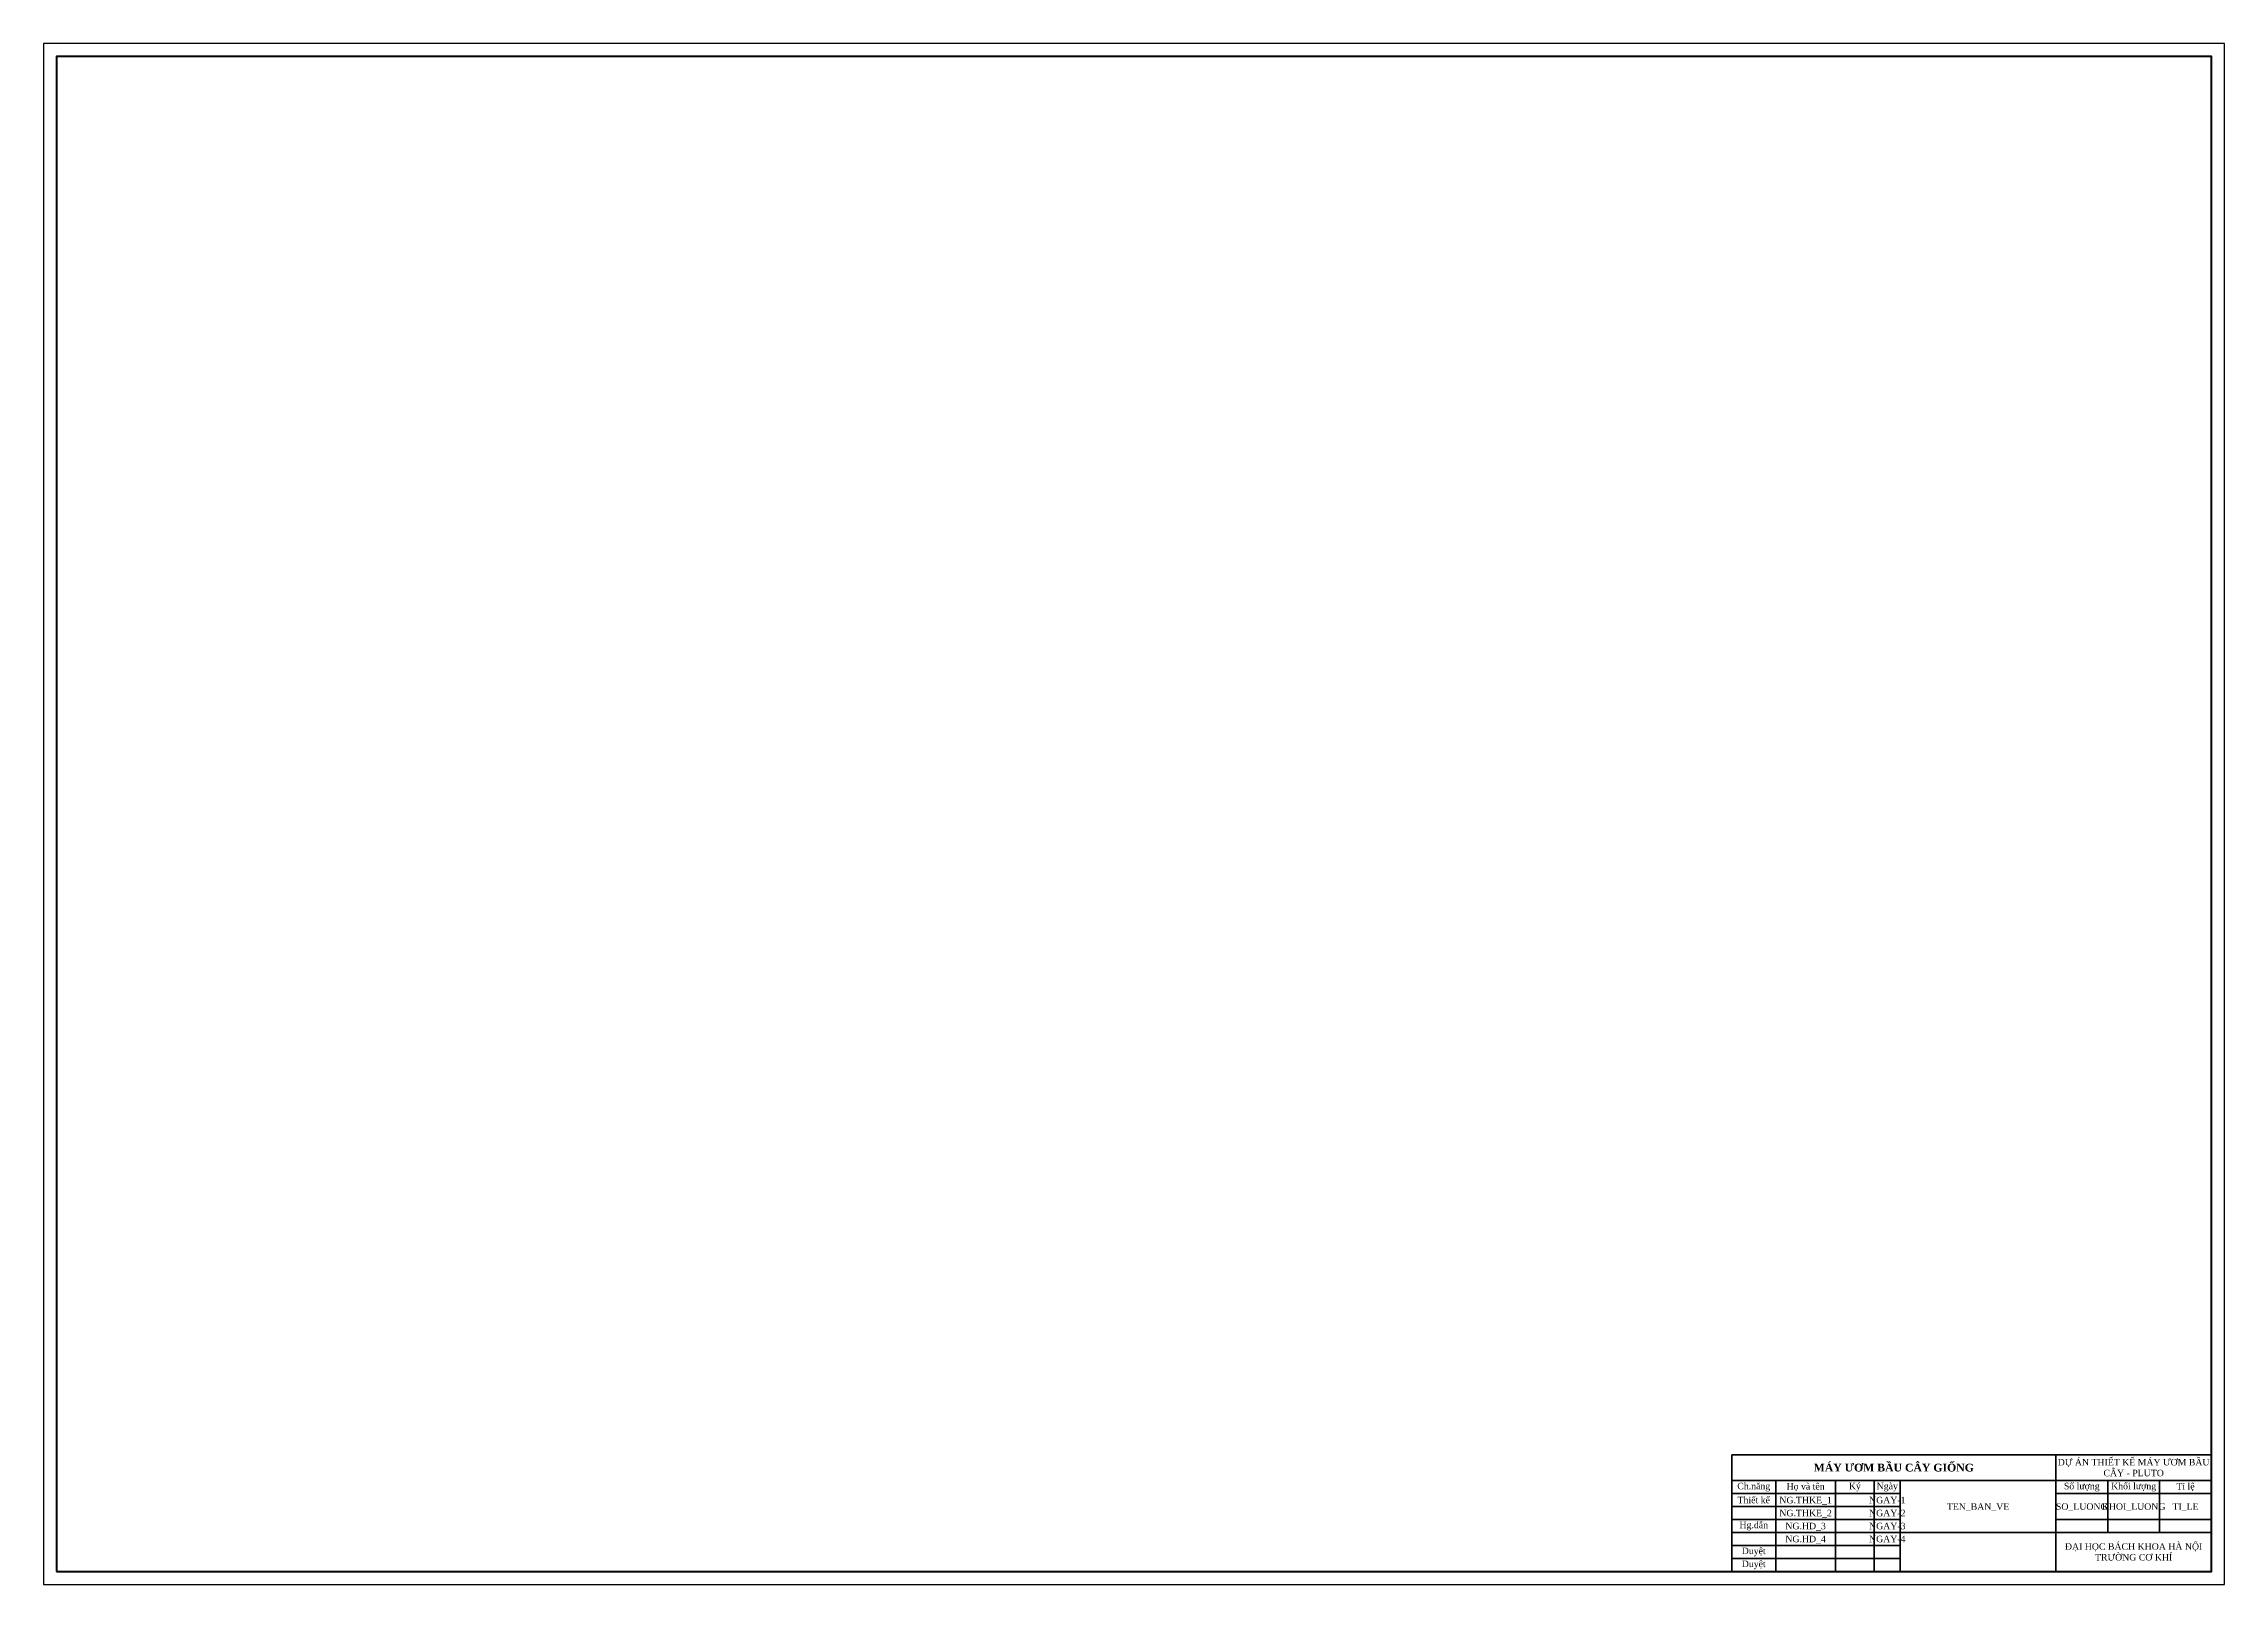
# Model space of a CAD drawing. Header units: millimetres. Extents: x 0 to 4934, y -1200 to 1230.
# Drawn here: x 2654 to 3496, y 388 to 982 of the extents above; entities that cross this region are included whole.
import ezdxf
from ezdxf.enums import TextEntityAlignment as Align

# ---------------------------------------------------------------- set-up
doc = ezdxf.new("R2010")
doc.units = ezdxf.units.MM
doc.header["$LTSCALE"] = 5
doc.header["$MEASUREMENT"] = 0
doc.layers.add('LIENDAM', color=3, linetype='Continuous', lineweight=50)
doc.layers.add('net dam', color=7, linetype='Continuous', lineweight=35)
doc.styles.get("Standard").update_dxf_attribs({"font": 'times.ttf', "height": 2.5})

msp = doc.modelspace()

# ---------------------------------------------------------------- linework, layer by layer
at = {"layer": 'Defpoints'}
msp.add_lwpolyline([(2654.5, 388.5), (3495.5, 388.5), (3495.5, 982.5), (2654.5, 982.5)], close=True, dxfattribs=at)
at = {"layer": 'LIENDAM'}
msp.add_lwpolyline([(2659.5, 393.5), (3490.5, 393.5), (3490.5, 977.5), (2659.5, 977.5)], close=True, dxfattribs=at)
at = {"layer": 'net dam'}
for p, q in [((3305.5, 393.5), (3305.5, 438.5)), ((3305.5, 438.5), (3490.5, 438.5)), ((3430.5, 393.5), (3430.5, 438.5)), ((3490.5, 438.5), (3490.5, 393.5)), ((3305.5, 428.5), (3490.5, 428.5)), ((3305.5, 423.5), (3370.5, 423.5)), ((3322.5, 393.5), (3322.5, 428.5)), ((3345.5, 393.5), (3345.5, 428.5)), ((3360.5, 393.5), (3360.5, 428.5)), ((3370.5, 393.5), (3370.5, 428.5)), ((3430.5, 423.5), (3490.5, 423.5)), ((3450.5, 428.5), (3450.5, 408.5)), ((3470.5, 428.5), (3470.5, 408.5)), ((3305.5, 418.5), (3370.5, 418.5)), ((3305.5, 413.5), (3370.5, 413.5)), ((3430.5, 413.5), (3490.5, 413.5)), ((3305.5, 408.5), (3490.5, 408.5)), ((3305.5, 403.5), (3370.5, 403.5)), ((3305.5, 398.5), (3370.5, 398.5)), ((3490.5, 393.5), (3305.5, 393.5))]:
    msp.add_line(p, q, dxfattribs=at)

# ---------------------------------------------------------------- texts
at = {"layer": 'net dam', "attachment_point": 5}
for s, width, insert, char_height in [('DỰ ÁN THIẾT KẾ MÁY ƯƠM BẦU CÂY - PLUTO', 60, (3460.5, 433.5), 2.5), ('{\\fTimes New Roman|b1|i0|c0|p18;MÁY ƯƠM BẦU CÂY GIỐNG}', 125, (3368, 433.5), 3), ('Ch.năng', 17, (3314, 426), 2.5), ('Thiết kế', 17, (3314, 421), 2.5), ('Họ và tên', 23, (3334, 426), 2.5), ('Ký', 15, (3353, 426), 2.5), ('Ngày', 10, (3365.5, 426), 2.5), ('Số lượng', 20, (3440.5, 426), 2.5), ('Khối lượng', 20, (3460.5, 426), 2.5), ('Tỉ lệ', 20, (3480.5, 426), 2.5), ('Hg.dẫn', 17, (3314, 411), 2.5), ('ĐẠI HỌC BÁCH KHOA HÀ NỘI \\PTRƯỜNG CƠ KHÍ', 60, (3460.5, 401), 2.5), ('Duyệt', 17, (3314, 401), 2.5), ('Duyệt', 17, (3314, 396), 2.5)]:
    msp.add_mtext_dynamic_manual_height_columns(s, width=width, gutter_width=12.5, heights=[0], dxfattribs=dict(at, insert=insert, char_height=char_height))
at = {"layer": 'net dam'}
for tag, p in [('NG.THKE_1', (3334, 421)), ('NGAY-1', (3365.5, 421)), ('NG.THKE_2', (3334, 416)), ('NG.HD_3', (3334, 411)), ('NGAY-2', (3365.5, 416)), ('NGAY-3', (3365.5, 411)), ('TEN_BAN_VE', (3400.5, 418.5)), ('SO_LUONG', (3440.5, 418.5)), ('KHOI_LUONG', (3460.5, 418.5)), ('TI_LE', (3480.5, 418.5)), ('NG.HD_4', (3334, 406)), ('NGAY-4', (3365.5, 406))]:
    msp.add_attdef(tag, text='', height=2.5, dxfattribs=at).set_placement(p, align=Align.MIDDLE_CENTER)

doc.saveas('drawing.dxf')
